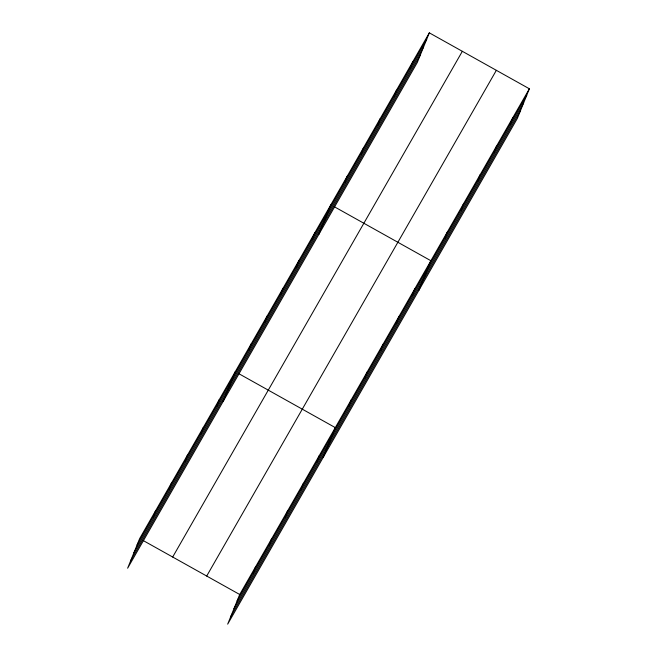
<?xml version="1.0" encoding="UTF-8"?>
<svg xmlns="http://www.w3.org/2000/svg" width="657" height="657" viewBox="0 0 657 657"><rect width="100%" height="100%" fill="white"/><g stroke="black" fill="none" stroke-linecap="round" stroke-linejoin="round"><path stroke-width="0.99" d="M152.982 517.199L155.602 510.76M168.915 489.383L171.526 482.944M184.847 461.567L187.459 455.129M200.779 433.76L203.391 427.313M216.703 405.944L219.323 399.497M223.216 401.328L235.255 371.681M248.568 350.312L251.188 343.866M264.5 322.497L267.12 316.058M280.432 294.681L283.044 288.242M296.364 266.865L298.976 260.427M312.297 239.058L314.908 232.611M318.801 234.442L330.841 204.795M344.638 182.58L347.257 176.142M361.054 153.927L363.666 147.48M377.463 125.265L380.083 118.827M393.88 96.612L396.5 90.165M410.297 67.95L412.908 61.512M429.325 32.85L417.285 62.497L127.63 568.215L139.67 538.568L429.325 32.85L529.37 88.785L517.33 118.432L227.675 624.15L239.715 594.503L529.37 88.785M253.027 573.134L255.647 566.687M268.959 545.318L271.571 538.88M284.892 517.502L287.503 511.064M300.824 489.687L303.435 483.248M316.748 461.879L319.368 455.432M323.26 457.264L335.3 427.617L238.729 373.628M348.612 406.248L351.232 399.801M364.545 378.432L367.164 371.985M380.477 350.616L383.097 344.178M396.409 322.801L399.021 316.362M412.341 294.985L414.953 288.546M418.846 290.378L430.885 260.73L334.314 206.741M444.682 238.516L447.302 232.069M461.099 209.862L463.711 203.415M477.508 181.201L480.127 174.754M493.924 152.547L496.544 146.1M510.341 123.886L512.953 117.439M137.05 545.014L426.705 39.297M133.946 552.668L423.601 46.951M130.743 560.561L420.398 54.835M172.684 557.029L462.339 51.312M206.7 576.049L496.355 70.324M237.095 600.95L526.75 95.232M233.991 608.604L523.645 102.886M230.788 616.496L520.443 110.77M143.144 540.514L239.715 594.503"/></g></svg>
